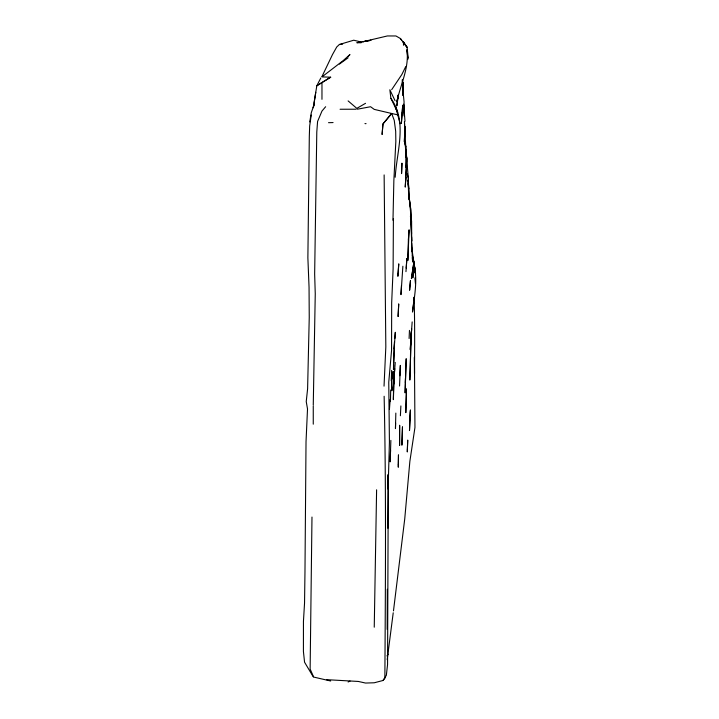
<?xml version="1.0" encoding="UTF-8"?>
<svg xmlns="http://www.w3.org/2000/svg" width="719" height="719" viewBox="0 0 719 719"><rect width="100%" height="100%" fill="white"/><g stroke="black" fill="none" stroke-linecap="round" stroke-linejoin="round"><path stroke-width="1.08" d="M321.968 99.33L321.968 82.532L330.686 77.194L321.968 76.897L343.08 60.675L349.946 54.572L348.113 56.522M388.368 474.486L388.242 489.181L388.053 474.747M411.897 248.091L410.873 220.742M387.19 629.431L387.316 589.256M387.901 524.762L388.305 474.684M376.603 489.81L374.248 627.193M311.983 517.051L310.132 669.038L313.655 677.064L330.686 681.001M313.259 424.183L313.259 406.109M405.363 382.661L406.199 358.7L405.103 392.871L405.444 378.392M406.577 167.761L406.738 157.794L405.112 142.452M410.378 411.421L409.488 430.582L410.405 409.929L410.234 420.094M393.401 218.522L393.113 268.996L391.675 302.834L391.558 350.387L388.754 382.184L389.428 442.158L388.269 483.069L387.559 664.581L386.346 675.348L382.966 680.498L374.248 682.78L365.54 683.05L358.341 681.45L326.579 679.671M387.892 528.258L387.999 523.477M390.435 401.337L390.705 389.995M393.59 364.946L393.482 369.395L394.497 341.885L393.644 362.718M395.836 413.083L395.459 428.623L395.594 423.006M313.259 405.174L315.255 293.828L314.652 274.056L316.791 131.963L317.591 121.439L321.968 111.068L325.644 106.727M390.866 440.396L390.147 461.868L390.57 450.283M399.566 386.004L400.339 365.378L399.863 375.776M406.505 165.388L405.237 187.111L405.867 177.413M406.603 162.135L406.738 157.794L405.795 153.453M392.978 220.275L393.859 180.541L395.836 141.436L395.684 131.289L394.255 120.397L391.675 113.485L374.248 109.387L370.573 106.727L357.424 109.198M391.262 380.737L391.639 370.42M400.393 415.744L400.878 405.938M393.581 386.076L393.347 399.656L394.416 372.02L393.248 389.653L393.751 381.699L393.67 383.883M404.761 131.478L404.357 141.778L404.95 126.58L404.869 136.592L404.464 121.592L406.271 157.524L406.145 167.509L406.1 150.828L406.271 157.524L405.84 152.149M390.066 401.553L390.147 399.737L389.437 409.39M409.102 338.505L409.462 330.398M401.454 285.533L400.968 294.646L402.874 266.237M384.036 386.148L385.824 346.935L384.135 174.924M394.893 338.397L395.306 332.295L394.147 348.895M405.965 271.638L406.873 258.481L406.208 268.16M411.672 328.709L410.926 339.206L412.167 321.905M405.57 181.323L406.738 157.794M395.234 362.43L393.949 379.183L394.758 368.658M413.811 300.425L414.099 297.127C414.872 322.543 414.656 348.059 414.504 373.556L414.423 357.307L414.953 427.428L409.857 461.427L404.743 518.839L393.482 610.862M320.809 77.994L316.818 85.759L313.259 107.778L314.149 104.336L311.282 112.739L309.763 121.924M395.207 177.242C396.726 151.242 407.7 121.763 390.893 98.341L389.86 89.776L395.082 100.759M393.221 612.795L387.19 659.62M398.146 95.052L396.834 105.873L398.407 94.98L396.843 101.774C400.465 84.68 409.488 67.478 406.873 49.773L407.961 59.21M413.614 302.618L412.508 312.037C414.539 295.347 418.314 277.705 413.048 261.267M391.504 380.594L393.212 371.319L391.675 380.675L391.864 390.669L391.675 380.675M311.246 115.04L309.664 126.014L309.314 136.277L307.876 257.842L309.053 287.348L309.242 317.421L307.606 388.79L306.24 401.597L307.516 408.967L306.024 441.718L304.973 571.902L304.541 603.151L303.445 621.324L303.418 651.495L304.559 662.208L313.259 676.831M315.758 92.311L314.068 103.347M321.968 76.556L332.493 54.563L336.753 46.96L339.395 44.497L353.739 40.21L361.154 41.999M405.714 66.651L401.858 74.488L391.675 89.695M386.939 655.953L388.08 654.218M391.675 113.485L382.966 123.938L382.086 134.516L382.966 123.947L391.675 113.485L398.443 115.004M382.966 680.498L384.863 678.394C385.438 584.403 386.202 490.268 384.135 396.268M339.395 64.099L348.113 57.799M321.968 82.532L316.818 85.759L330.686 77.194M365.54 103.311L356.822 108.371L348.113 100.912M348.113 681.989L350.045 681.073M339.395 44.497L342.63 44.129M328.52 122.688L333.068 122.572M340.087 109.252L356.175 109.225M361.181 42.763L356.822 42.727L370.995 40.309L362.664 41.792L387.388 35.95L395.935 35.968L400.384 38.502L407.107 47.337L408.176 58.014M364.955 123.605L366.052 123.65M400.384 38.502L401.732 40.273M403.071 42.035L407.107 47.337L403.395 41.72L403.512 45.252M413.524 264.763L414.575 266.668L415.582 273.571L414.468 270.452M390.893 98.341L397.625 112.281L395.279 106.772M412.886 260.646L413.838 262.498L414.171 272.753L413.722 269.607M413.128 260.727L413.838 262.498L412.823 277.741L413.838 262.498L411.798 248.154L411.987 251.299M412.382 255.362L413.856 262.516L413.74 267.153L413.605 264.996M410.387 216.266L411.592 220.958L411.717 241.162L411.636 236.848M409.102 198.282L410.828 210.46L410.819 220.517L410.675 208.555L409.533 200.268L411.124 218.351M397.4 112.155L395.549 106.619L400.106 123.776M405.723 154.648L406.397 156.742M412.994 259.424L413.856 262.516L411.412 278.559L413.856 262.516L413.137 257.438L413.407 261.761M403.395 41.72L403.925 43.652M407.206 173.791L408.419 178.887L408.743 199.19L408.167 179.822L409.471 199.19M402.901 90.082L404.051 101.712L404.069 111.76M402.523 80.231L403.296 95.438L402.973 93.389M405.867 154.324L406.226 156.347M406.577 158.378L408.419 178.887M405.121 142.901L405.777 147.179L405.121 142.371M402.307 80.807L403.017 95.276L402.901 82.254L402.928 85.166L402.263 79.746M403.665 104.165L404.995 121.286M408.041 183.705L408.689 189.106L408.167 179.822M411.654 243.13L412.616 261.797L412.364 257.6M411.798 248.154L412.095 251.434M405.157 143.557L405.669 150.001M410.926 221.704L411.574 233.612M403.745 107.499L404.33 116.154L403.88 105.837M414.845 270.982L414.575 266.668L414.8 270.892M415.196 278.289L415.483 283.574L415.231 277.408M410.432 359.617L409.839 380.072L411.376 331.513L410.261 349.65L410.756 341.21L410.432 359.617M398.308 464.816L398.29 467.224L398.479 454.848L398.308 464.816M399.638 425.342L399.584 445.429L399.638 425.342M398.712 304.074L398.101 316.423L398.712 304.074M406.478 389.051L405.813 412.589L406.478 389.051M402.478 426.978L401.912 445.016L402.478 426.978M407.358 449.914L407.296 451.972L407.718 440.073L407.358 449.914M401.948 163.285L401.562 173.567L401.948 163.285M408.401 239.238L407.844 260.494L409.102 229.81L408.401 239.238M398.065 273.517L397.886 276.303L398.766 263.855L398.065 273.517M402.146 112.865L401.382 123.371L402.712 105.163L402.146 112.865M409.641 289.64L409.596 290.233L410.45 280.671L409.641 289.64"/></g></svg>
